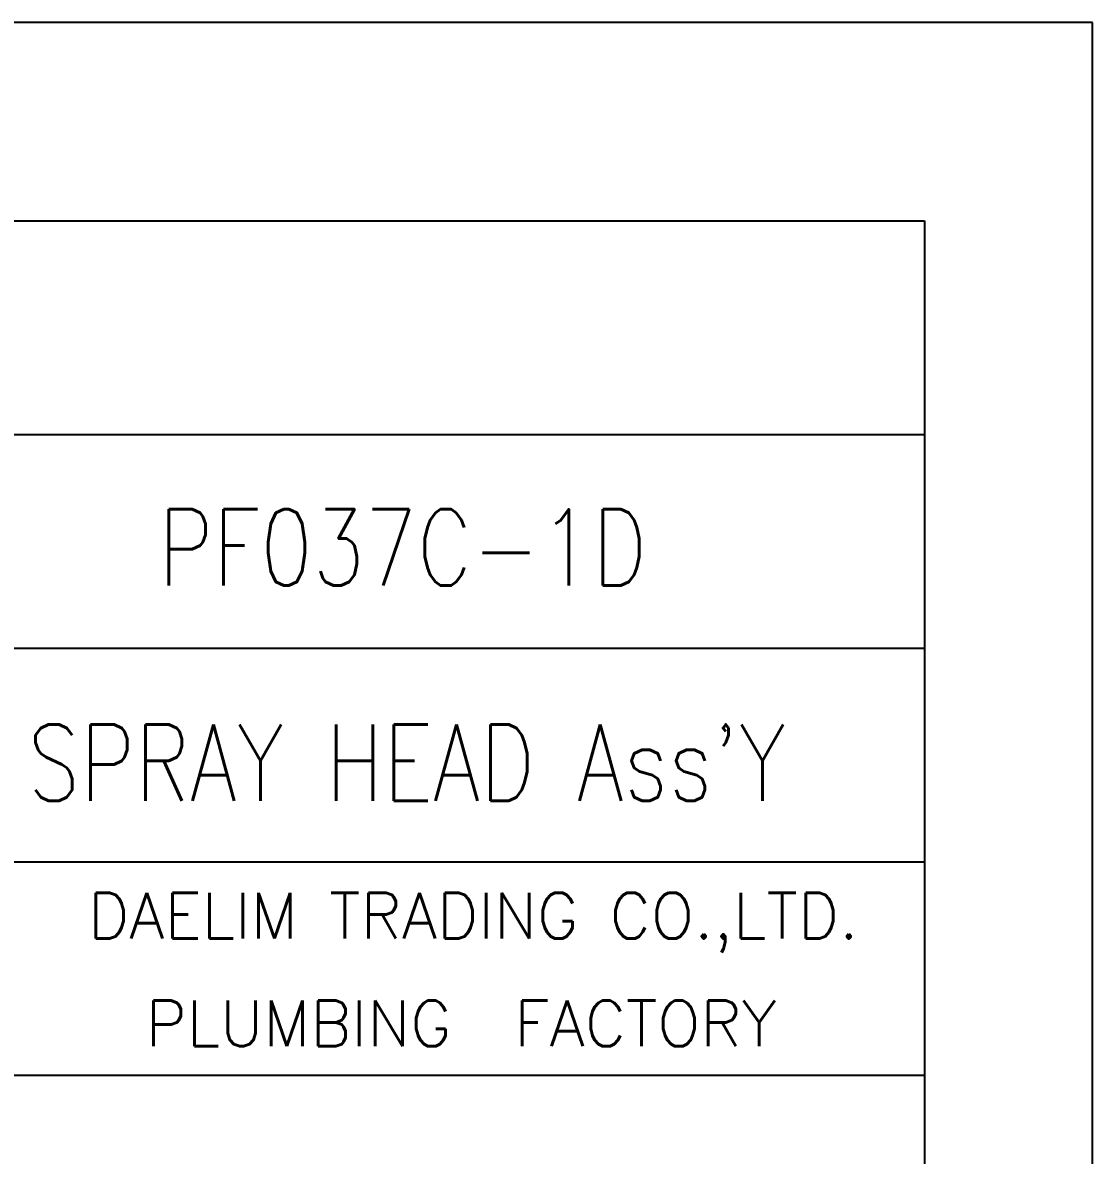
# Model space of a CAD drawing. Extents: x -7342 to 109, y -2713 to 214.
# Drawn here: x -6914.7 to -6844.5, y -2490.1 to -2415.9 of the extents above; entities that cross this region are included whole.
import ezdxf
from ezdxf.enums import TextEntityAlignment as Align

# ---------------------------------------------------------------- set-up
doc = ezdxf.new("R2010")
doc.units = 0
doc.header["$LTSCALE"] = 7
doc.layers.get('0').update_dxf_attribs({"color": 2, "linetype": 'CONTINUOUS'})
doc.layers.add('D', color=2, linetype='CONTINUOUS')
doc.layers.add('TXT', color=4, linetype='CONTINUOUS')
doc.styles.add('GHS', font='ROMANS.shx', dxfattribs={"bigfont": 'GHS.shx'})

# ---------------------------------------------------------------- blocks, each defined once
blk = doc.blocks.new('BORDER')
for p, q in [((1, 1), (0, 1)), ((1, 0), (1, 1))]:
    blk.add_line(p, q)

msp = doc.modelspace()

# ---------------------------------------------------------------- linework, layer by layer
at = {"color": 4}
for p, q in [((-7233.5456, -2428.89488), (-6855.5456, -2428.89488)), ((-6855.5456, -2428.89488), (-6855.5456, -2702.89488))]:
    msp.add_line(p, q, dxfattribs=at)
at = {"color": 7}
for p, q in [((-6936.5456, -2442.89488), (-6855.5456, -2442.89488)), ((-6936.5456, -2456.89488), (-6855.5456, -2456.89488)), ((-6936.5456, -2470.89488), (-6855.5456, -2470.89488)), ((-6936.5456, -2484.89488), (-6855.5456, -2484.89488))]:
    msp.add_line(p, q, dxfattribs=at)

# ---------------------------------------------------------------- block references
at = {"xscale": 420, "yscale": 297, "zscale": 420}
msp.add_blockref('BORDER', (-7264.5456, -2712.89488), dxfattribs=at)

# ---------------------------------------------------------------- texts
at = {"color": 7, "linetype": 'Continuous', "style": 'GHS'}
msp.add_text('PLUMBING  FACTORY', height=3, dxfattribs=at).set_placement((-6885.9289, -2481.49748), align=Align.MIDDLE)
at = {"layer": 'D', "style": 'GHS', "width": 0.8}
for s, p in [('PF037C-1D', (-6905.79761, -2452.7963)), ("SPRAY HEAD Ass'Y", (-6914.35795, -2466.89543))]:
    msp.add_text(s, height=5, dxfattribs=at).set_placement(p)
at = {"layer": 'TXT', "linetype": 'Continuous', "style": 'GHS'}
msp.add_text('DAELIM TRADING CO.,LTD.', height=3, dxfattribs=at).set_placement((-6885.13655, -2474.88951), align=Align.MIDDLE)

doc.saveas('drawing.dxf')
